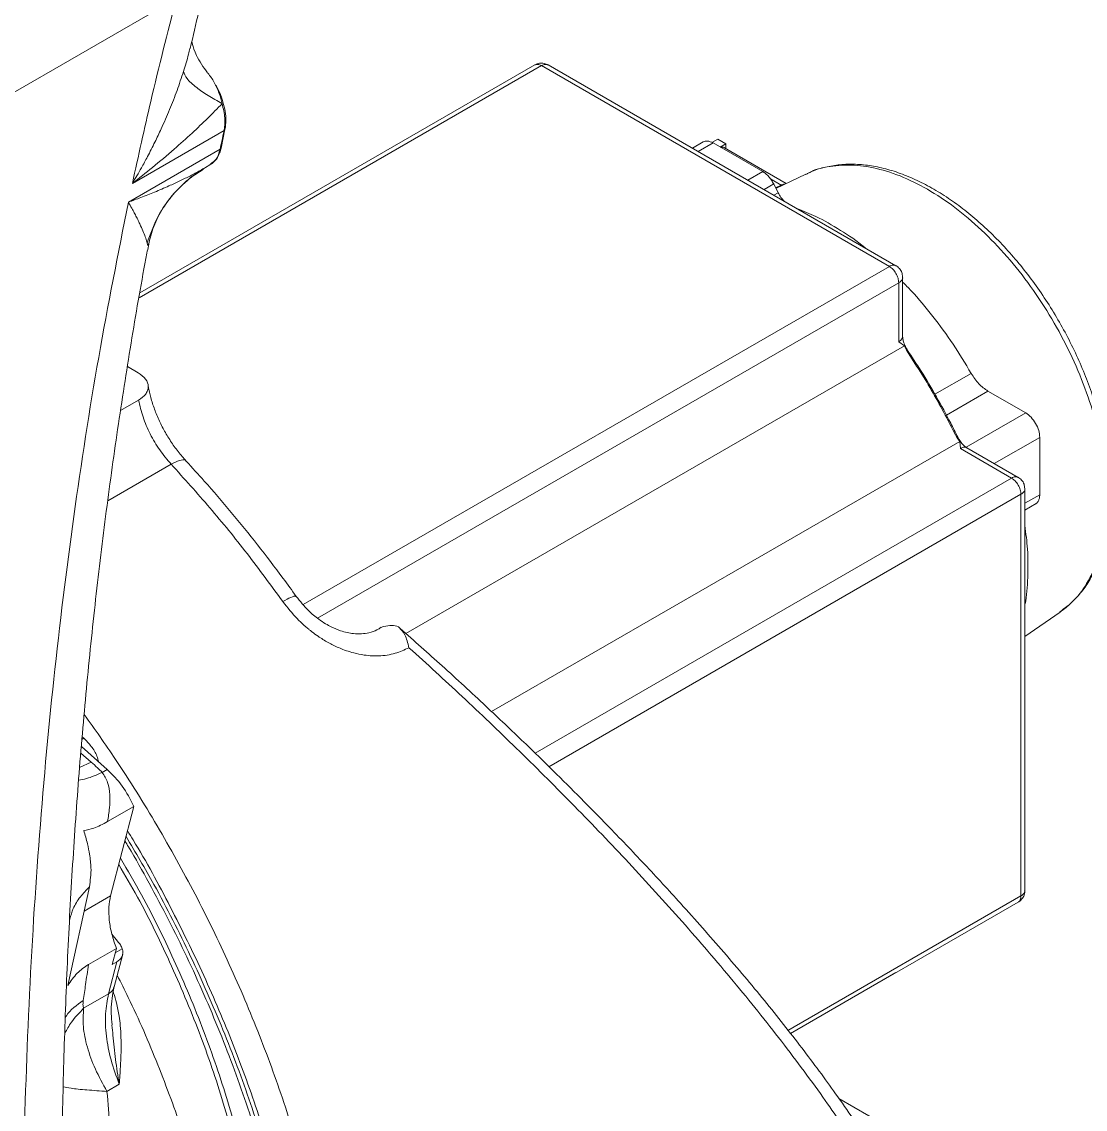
# Model space of a CAD drawing. Header units: millimetres. Extents: x 169 to 14583, y -399 to 10804.
# Drawn here: x 3629.6 to 3789.6, y 8742 to 8905.7 of the extents above; entities that cross this region are included whole.
import ezdxf

# ---------------------------------------------------------------- set-up
doc = ezdxf.new("R2010")
doc.units = ezdxf.units.MM
doc.header["$LTSCALE"] = 35

msp = doc.modelspace()

# ---------------------------------------------------------------- linework, layer by layer
at = {"color": 7, "linetype": 'Continuous', "lineweight": 18}
for p, q in [((3652.81, 8909.134), (3613.212, 8886.275)), ((3647.214, 8864.111), (3707.757, 8899.062)), ((3706.757, 8899.161), (3647.346, 8864.864)), ((3707.757, 8899.062), (3760.083, 8868.855)), ((3761.083, 8868.954), (3708.757, 8899.161)), ((3646.213, 8881.338), (3660.002, 8889.298)), ((3659.547, 8886.658), (3660.145, 8889.481)), ((3732.066, 8887.574), (3730.447, 8886.639)), ((3731.326, 8886.132), (3733.566, 8887.425)), ((3733.392, 8887.486), (3734.273, 8887.994)), ((3733.566, 8887.425), (3741.039, 8883.111)), ((3735.475, 8887.3), (3734.273, 8887.994)), ((3659.403, 8886.475), (3645.615, 8878.515)), ((3735.475, 8887.3), (3734.629, 8886.812)), ((3744.581, 8881.332), (3735.273, 8886.705)), ((3735.475, 8886.589), (3735.475, 8887.3)), ((3657.228, 8883.745), (3657.874, 8884.118)), ((3658.115, 8884.377), (3657.855, 8884.145)), ((3655.07, 8882.277), (3656.846, 8883.419)), ((3738.799, 8881.818), (3741.039, 8883.111)), ((3747.504, 8882.715), (3743.017, 8880.592)), ((3741.235, 8880.412), (3742.688, 8881.251)), ((3743.822, 8881.094), (3742.189, 8882.037)), ((3742.688, 8881.251), (3743.346, 8879.932)), ((3743.822, 8881.094), (3742.972, 8880.681)), ((3742.707, 8879.562), (3743.346, 8879.932)), ((3760.083, 8868.855), (3671.93, 8817.965)), ((3761.497, 8866.405), (3674.063, 8815.931)), ((3761.497, 8866.405), (3761.497, 8857.507)), ((3762.083, 8858.324), (3762.083, 8867.275)), ((3687.368, 8813.605), (3762.362, 8856.898)), ((3761.497, 8857.507), (3762.362, 8856.898)), ((3762.362, 8856.898), (3762.65, 8856.226)), ((3647.093, 8852.859), (3645.473, 8853.794)), ((3766.943, 8849.611), (3772.391, 8852.756)), ((3768.659, 8846.479), (3774.908, 8850.086)), ((3774.908, 8850.086), (3780.589, 8846.807)), ((3644.438, 8847.172), (3647.155, 8848.741)), ((3771.639, 8841.64), (3780.589, 8846.807)), ((3700.256, 8801.867), (3770.666, 8842.514)), ((3770.229, 8843.099), (3770.666, 8842.514)), ((3770.666, 8842.514), (3770.762, 8841.46)), ((3775.873, 8839.186), (3782.71, 8843.133)), ((3782.71, 8843.133), (3782.71, 8834.503)), ((3770.762, 8841.46), (3778.468, 8837.012)), ((3779.468, 8837.111), (3771.762, 8841.559)), ((3642.514, 8833.588), (3652.049, 8839.092)), ((3706.782, 8795.628), (3778.468, 8837.012)), ((3780.468, 8774.954), (3780.468, 8835.378)), ((3708.885, 8793.577), (3779.882, 8834.562)), ((3779.882, 8834.562), (3779.882, 8774.138)), ((3780.468, 8833.209), (3782.71, 8834.503)), ((3780.468, 8832.199), (3782.165, 8833.178)), ((3780.582, 8832.279), (3780.468, 8832.089)), ((3780.468, 8813.176), (3785.773, 8816.846)), ((3638.916, 8797.87), (3638.645, 8797.714)), ((3638.916, 8797.87), (3638.676, 8798.081)), ((3638.55, 8796.602), (3642.439, 8793.18)), ((3638.281, 8793.445), (3640.02, 8794.278)), ((3638.468, 8795.644), (3640.02, 8794.278)), ((3641.671, 8792.736), (3642.439, 8793.18)), ((3642.479, 8785.324), (3646.454, 8787.619)), ((3646.454, 8787.619), (3642.939, 8774.168)), ((3639.739, 8775.5), (3636.502, 8760.663)), ((3638.945, 8771.863), (3642.939, 8774.168)), ((3779.882, 8774.138), (3744.831, 8753.904)), ((3745.198, 8753.439), (3779.468, 8773.222)), ((3636.785, 8770.616), (3636.806, 8770.627)), ((3643.974, 8767.329), (3643.13, 8768.37)), ((3639.598, 8763.815), (3643.814, 8766.248)), ((3643.814, 8766.248), (3643.181, 8763.826)), ((3643.474, 8760.443), (3644.763, 8765.375)), ((3644.699, 8766.198), (3643.641, 8765.587)), ((3643.888, 8764.234), (3642.623, 8759.396)), ((3643.181, 8763.826), (3643.888, 8764.234)), ((3745.2, 8753.437), (3761.083, 8762.606)), ((3638.886, 8757.238), (3642.623, 8759.396)), ((3642.395, 8744.737), (3644.238, 8745.801)), ((3858.142, 8682.678), (3752.501, 8743.663))]:
    msp.add_line(p, q, dxfattribs=at)
for points, knots in [([(3654.916, 8901.644), (3655.343, 8903.49), (3656.473, 8908.368), (3657.711, 8913.146), (3658.481, 8916.116)], [0, 0, 0, 0, 0.3783146, 1, 1, 1, 1]), ([(3652.81, 8909.134), (3651.506, 8904.008), (3649.176, 8894.855), (3647.118, 8885.468), (3646.213, 8881.338)], [0, 0, 0, 0, 0.559998, 1, 1, 1, 1]), ([(3657.539, 8897.952), (3656.896, 8898.837), (3655.766, 8900.394), (3655.245, 8902.402), (3655.184, 8902.558), (3655.159, 8902.623)], [0, 0, 0, 0, 0.43298351, 0.76141342, 1, 1, 1, 1]), ([(3654.864, 8901.656), (3654.799, 8901.359), (3654.546, 8900.198), (3654.177, 8899.041), (3653.903, 8898.179)], [0, 0, 0, 0, 0.2553167, 1, 1, 1, 1]), ([(3707.757, 8899.062), (3707.57, 8899.148), (3707.195, 8899.319), (3706.903, 8899.214), (3706.757, 8899.161)], [0, 0, 0, 0, 0.5000447, 1, 1, 1, 1]), ([(3708.777, 8899.149), (3708.572, 8899.245), (3708.153, 8899.442), (3707.435, 8899.466), (3707.016, 8899.271), (3706.812, 8899.175)], [0, 0, 0, 0, 0.328314, 0.6721308, 1, 1, 1, 1]), ([(3708.757, 8899.161), (3708.611, 8899.214), (3708.319, 8899.319), (3707.944, 8899.148), (3707.757, 8899.062)], [0, 0, 0, 0, 0.4999499, 1, 1, 1, 1]), ([(3653.903, 8898.179), (3653.588, 8897.224), (3652.948, 8895.285), (3651.817, 8892.403), (3650.691, 8889.82), (3649.569, 8887.465), (3648.572, 8885.513), (3647.448, 8883.436), (3646.668, 8882.112), (3646.213, 8881.338)], [0, 0, 0, 0, 0.1600219, 0.3248288, 0.4960377, 0.6141203, 0.7475662, 0.8526363, 1, 1, 1, 1]), ([(3653.903, 8898.179), (3654.024, 8897.838), (3654.268, 8897.15), (3655.667, 8895.882), (3657.496, 8894.594), (3658.981, 8893.75), (3659.716, 8893.332)], [0, 0, 0, 0, 0.278144, 0.5611887, 0.7827827, 1, 1, 1, 1]), ([(3658.509, 8896.521), (3658.508, 8896.522), (3658.266, 8897.044), (3657.912, 8897.486), (3657.558, 8897.928)], [0, 0, 0, 0, 0.00175329, 1, 1, 1, 1]), ([(3659.716, 8893.332), (3659.586, 8893.856), (3659.314, 8894.954), (3658.786, 8895.982), (3658.509, 8896.521)], [0, 0, 0, 0, 0.4762577, 1, 1, 1, 1]), ([(3660.145, 8889.481), (3660.183, 8889.695), (3660.293, 8890.31), (3660.292, 8891.44), (3660.074, 8892.863), (3659.625, 8894.325), (3659.097, 8895.569), (3658.663, 8896.269), (3658.509, 8896.517)], [0, 0, 0, 0, 0.1047493, 0.3012221, 0.4982932, 0.6951256, 0.8916239, 1, 1, 1, 1]), ([(3646.213, 8881.338), (3647.227, 8882.137), (3649.367, 8883.821), (3652.355, 8886.351), (3655.12, 8888.828), (3657.532, 8891.107), (3659.001, 8892.604), (3659.716, 8893.332)], [0, 0, 0, 0, 0.2110719, 0.4452486, 0.6456005, 0.8275162, 1, 1, 1, 1]), ([(3660.002, 8889.298), (3659.889, 8888.772), (3659.688, 8887.832), (3659.491, 8886.89), (3659.403, 8886.475)], [0, 0, 0, 0, 0.56, 1, 1, 1, 1]), ([(3660.002, 8889.298), (3660.046, 8889.329), (3660.112, 8889.374), (3660.126, 8889.44), (3660.131, 8889.463)], [0, 0, 0, 0, 0.6666667, 1, 1, 1, 1]), ([(3732.066, 8887.574), (3732.286, 8887.652), (3732.724, 8887.809), (3733.285, 8887.553), (3733.566, 8887.425)], [0, 0, 0, 0, 0.49954624, 1, 1, 1, 1]), ([(3659.403, 8886.475), (3659.247, 8885.924), (3658.988, 8885.015), (3658.362, 8884.558), (3658.115, 8884.377)], [0, 0, 0, 0, 0.6056364, 1, 1, 1, 1]), ([(3658.192, 8884.338), (3658.425, 8884.548), (3658.901, 8884.978), (3659.327, 8885.802), (3659.484, 8886.412), (3659.547, 8886.658)], [0, 0, 0, 0, 0.3615711, 0.7419007, 1, 1, 1, 1]), ([(3659.539, 8886.66), (3659.533, 8886.631), (3659.519, 8886.556), (3659.447, 8886.506), (3659.403, 8886.475)], [0, 0, 0, 0, 0.3995668, 1, 1, 1, 1]), ([(3734.708, 8886.766), (3734.793, 8886.779), (3734.991, 8886.809), (3735.183, 8886.776), (3735.264, 8886.706), (3735.27, 8886.701)], [0, 0, 0, 0, 0.41236935, 0.95622388, 1, 1, 1, 1]), ([(3657.868, 8884.156), (3657.974, 8884.193), (3658.095, 8884.235), (3658.182, 8884.327), (3658.192, 8884.338)], [0, 0, 0, 0, 0.8793465, 1, 1, 1, 1]), ([(3747.529, 8882.674), (3747.644, 8882.748), (3748.705, 8883.431), (3751.128, 8883.979), (3754.732, 8884.23), (3758.641, 8883.584), (3762.707, 8882.155), (3766.85, 8879.95), (3770.968, 8877.028), (3774.966, 8873.455), (3778.749, 8869.315), (3782.23, 8864.706), (3785.325, 8859.736), (3787.964, 8854.521), (3790.084, 8849.184), (3791.634, 8843.85), (3792.58, 8838.644), (3792.898, 8833.687), (3792.58, 8829.099), (3791.639, 8824.979), (3790.078, 8821.451), (3788.128, 8818.675), (3786.478, 8817.452), (3785.737, 8816.902)], [0, 0, 0, 0, 0.0060986, 0.0562539, 0.1064092, 0.1565645, 0.2067198, 0.2568751, 0.3070304, 0.3571857, 0.407341, 0.4574963, 0.5076515, 0.5578068, 0.6079621, 0.6581174, 0.7082727, 0.758428, 0.8085833, 0.8587386, 0.9088939, 0.9590492, 1, 1, 1, 1]), ([(3787.931, 8818.734), (3788.187, 8818.989), (3788.952, 8819.751), (3790.013, 8821.28), (3791.117, 8823.291), (3791.999, 8825.533), (3792.665, 8827.974), (3793.102, 8830.597), (3793.308, 8833.378), (3793.281, 8836.291), (3793.023, 8839.309), (3792.537, 8842.407), (3791.829, 8845.558), (3790.906, 8848.736), (3789.777, 8851.918), (3788.452, 8855.076), (3786.941, 8858.185), (3785.258, 8861.222), (3783.416, 8864.161), (3781.43, 8866.979), (3779.316, 8869.652), (3777.089, 8872.159), (3774.767, 8874.48), (3772.368, 8876.594), (3769.909, 8878.485), (3767.409, 8880.135), (3764.886, 8881.528), (3762.359, 8882.65), (3759.85, 8883.488), (3757.381, 8884.032), (3754.977, 8884.271), (3752.659, 8884.212), (3750.469, 8883.823), (3748.932, 8883.392), (3748.178, 8883.008), (3748.061, 8882.948)], [0, 0, 0, 0, 0.0153314, 0.0457615, 0.0764974, 0.1075741, 0.1389542, 0.1705585, 0.2022996, 0.2341048, 0.2659188, 0.2977121, 0.3294749, 0.3612055, 0.3929073, 0.4245861, 0.4562491, 0.4879042, 0.5195597, 0.551222, 0.5828988, 0.6145986, 0.6463297, 0.6780998, 0.7099151, 0.7417786, 0.7736874, 0.8056282, 0.8375586, 0.8694147, 0.9011081, 0.9325368, 0.9636167, 0.9943236, 1, 1, 1, 1]), ([(3657.225, 8883.75), (3656.951, 8883.592), (3656.209, 8883.161), (3654.917, 8882.481), (3653.357, 8881.707), (3651.562, 8880.877), (3649.612, 8880.041), (3647.575, 8879.23), (3646.243, 8878.744), (3645.615, 8878.515)], [0, 0, 0, 0, 0.0777615, 0.2111626, 0.353453, 0.4952658, 0.6789813, 0.8485308, 1, 1, 1, 1]), ([(3648.432, 8872.355), (3648.91, 8873.702), (3649.875, 8876.422), (3652.235, 8879.703), (3654.886, 8882.292), (3656.8, 8883.468), (3657.749, 8884.05)], [0, 0, 0, 0, 0.27764233, 0.56057143, 0.78235791, 1, 1, 1, 1]), ([(3648.636, 8872.101), (3648.856, 8873.01), (3649.296, 8874.832), (3650.774, 8877.661), (3652.779, 8880.337), (3654.557, 8881.824), (3655.439, 8882.562)], [0, 0, 0, 0, 0.2506784, 0.5023445, 0.7529471, 1, 1, 1, 1]), ([(3741.039, 8883.111), (3741.195, 8883.01), (3741.51, 8882.805), (3741.957, 8882.356), (3742.368, 8881.838), (3742.582, 8881.446), (3742.688, 8881.251)], [0, 0, 0, 0, 0.2479279, 0.4991174, 0.7510504, 1, 1, 1, 1]), ([(3743.927, 8881.138), (3743.908, 8881.13), (3743.874, 8881.116), (3743.838, 8881.101), (3743.822, 8881.094)], [0, 0, 0, 0, 0.5589352, 1, 1, 1, 1]), ([(3744.332, 8881.214), (3744.277, 8881.215), (3744.135, 8881.216), (3744.006, 8881.168), (3743.927, 8881.138)], [0, 0, 0, 0, 0.3867247, 1, 1, 1, 1]), ([(3743.346, 8879.932), (3743.477, 8879.694), (3743.733, 8879.228), (3744.077, 8878.856), (3744.246, 8878.674)], [0, 0, 0, 0, 0.5102037, 1, 1, 1, 1]), ([(3645.615, 8878.515), (3645.79, 8878.207), (3646.102, 8877.66), (3646.502, 8876.916), (3646.854, 8876.24), (3647.173, 8875.595), (3647.542, 8874.809), (3647.908, 8873.958), (3648.241, 8873.069), (3648.369, 8872.591), (3648.432, 8872.355)], [0, 0, 0, 0, 0.1213043, 0.2154981, 0.3076621, 0.4107362, 0.5039542, 0.6751859, 0.8399824, 1, 1, 1, 1]), ([(3746.189, 8877.552), (3747.139, 8877.182), (3749.302, 8876.338), (3752.722, 8874.316), (3755.222, 8872.688), (3756.447, 8871.639), (3756.479, 8871.611)], [0, 0, 0, 0, 0.27858736, 0.63444144, 0.99024352, 1, 1, 1, 1]), ([(3635.584, 8728.728), (3635.59, 8730.816), (3635.607, 8737.688), (3635.869, 8749.199), (3636.363, 8763.261), (3637.088, 8777.168), (3638.028, 8790.927), (3639.187, 8804.53), (3640.561, 8817.974), (3642.154, 8831.253), (3643.957, 8844.37), (3645.994, 8857.298), (3647.571, 8866.574), (3648.532, 8871.484), (3648.673, 8872.203)], [0, 0, 0, 0, 0.0411535, 0.1354235, 0.2296893, 0.323952, 0.418213, 0.5124734, 0.6067346, 0.7009983, 0.7952665, 0.8895414, 0.9838256, 1, 1, 1, 1]), ([(3648.432, 8872.355), (3648.487, 8872.16), (3648.574, 8871.859), (3648.625, 8872.141), (3648.643, 8872.24)], [0, 0, 0, 0, 0.6477874, 1, 1, 1, 1]), ([(3760.083, 8868.855), (3760.27, 8868.941), (3760.645, 8869.112), (3760.937, 8869.007), (3761.083, 8868.954)], [0, 0, 0, 0, 0.500116, 1, 1, 1, 1]), ([(3762.068, 8867.276), (3762.048, 8867.501), (3762.008, 8867.962), (3761.628, 8868.571), (3761.248, 8868.836), (3761.062, 8868.966)], [0, 0, 0, 0, 0.3278791, 0.6716924, 1, 1, 1, 1]), ([(3761.497, 8866.406), (3761.6, 8866.469), (3761.78, 8866.579), (3762.002, 8866.847), (3762.129, 8867.097), (3762.072, 8867.258), (3762.065, 8867.276)], [0, 0, 0, 0, 0.27961463, 0.48802509, 0.94280147, 1, 1, 1, 1]), ([(3762.083, 8866.49), (3762.517, 8866.059), (3764.107, 8864.483), (3766.663, 8861.357), (3769.72, 8857.217), (3771.502, 8854.241), (3772.391, 8852.756)], [0, 0, 0, 0, 0.111426, 0.4079763, 0.7045375, 1, 1, 1, 1]), ([(3762.821, 8856.251), (3762.747, 8856.367), (3762.527, 8856.713), (3762.261, 8857.313), (3762.102, 8857.929), (3762.089, 8858.203), (3762.083, 8858.324)], [0, 0, 0, 0, 0.1640063, 0.4860919, 0.7734827, 1, 1, 1, 1]), ([(3770.375, 8843.154), (3770.025, 8843.861), (3769.009, 8845.908), (3767.194, 8849.242), (3765.006, 8852.935), (3763.477, 8855.255), (3762.771, 8856.325)], [0, 0, 0, 0, 0.1559149, 0.4514086, 0.7469369, 1, 1, 1, 1]), ([(3762.808, 8856.242), (3762.806, 8856.251), (3762.798, 8856.277), (3762.708, 8856.246), (3762.65, 8856.226)], [0, 0, 0, 0, 0.3622015, 1, 1, 1, 1]), ([(3647.093, 8852.859), (3647.512, 8852.554), (3648.349, 8851.947), (3648.665, 8850.95), (3648.524, 8850.166), (3648.137, 8849.443), (3647.539, 8849.015), (3647.155, 8848.741)], [0, 0, 0, 0, 0.2532309, 0.5056572, 0.6422789, 0.770244, 1, 1, 1, 1]), ([(3772.391, 8852.756), (3772.758, 8852.197), (3773.492, 8851.079), (3774.436, 8850.417), (3774.908, 8850.086)], [0, 0, 0, 0, 0.4997587, 1, 1, 1, 1]), ([(3654.307, 8839.559), (3654.097, 8839.793), (3653.476, 8840.481), (3652.492, 8841.756), (3651.416, 8843.4), (3650.472, 8845.139), (3649.685, 8846.919), (3649.084, 8848.68), (3648.731, 8850.061), (3648.62, 8850.807), (3648.587, 8851.025)], [0, 0, 0, 0, 0.0738991, 0.2179773, 0.3629297, 0.5083752, 0.6536529, 0.7980353, 0.940954, 1, 1, 1, 1]), ([(3780.589, 8846.807), (3780.866, 8846.609), (3781.422, 8846.213), (3782.125, 8845.245), (3782.612, 8844.151), (3782.678, 8843.472), (3782.71, 8843.133)], [0, 0, 0, 0, 0.24998, 0.4999797, 0.7497887, 1, 1, 1, 1]), ([(3770.322, 8843.228), (3770.328, 8843.221), (3770.346, 8843.201), (3770.275, 8843.139), (3770.229, 8843.099)], [0, 0, 0, 0, 0.36154305, 1, 1, 1, 1]), ([(3771.762, 8841.559), (3771.692, 8841.602), (3771.504, 8841.72), (3771.113, 8842.07), (3770.675, 8842.608), (3770.445, 8843.034), (3770.336, 8843.235)], [0, 0, 0, 0, 0.1597583, 0.4316105, 0.7307178, 1, 1, 1, 1]), ([(3771.744, 8841.532), (3771.718, 8841.559), (3771.598, 8841.683), (3771.243, 8841.673), (3770.922, 8841.531), (3770.762, 8841.46)], [0, 0, 0, 0, 0.1188153, 0.5594077, 1, 1, 1, 1]), ([(3652.049, 8839.092), (3652.483, 8839.308), (3653.351, 8839.741), (3654.103, 8839.82), (3654.214, 8839.567), (3654.242, 8839.502)], [0, 0, 0, 0, 0.4266169, 0.8532338, 1, 1, 1, 1]), ([(3670.866, 8819.196), (3670.21, 8820.105), (3668.311, 8822.736), (3665.071, 8826.981), (3661.113, 8831.868), (3657.514, 8836.055), (3655.217, 8838.566), (3654.307, 8839.559)], [0, 0, 0, 0, 0.12619278, 0.3651646, 0.60420556, 0.8433177, 1, 1, 1, 1]), ([(3779.467, 8837.111), (3779.321, 8837.163), (3779.029, 8837.269), (3778.655, 8837.097), (3778.468, 8837.012)], [0, 0, 0, 0, 0.4998656, 1, 1, 1, 1]), ([(3780.453, 8835.433), (3780.433, 8835.658), (3780.392, 8836.119), (3780.012, 8836.729), (3779.632, 8836.994), (3779.446, 8837.123)], [0, 0, 0, 0, 0.3280378, 0.6717669, 1, 1, 1, 1]), ([(3780.449, 8835.432), (3780.456, 8835.414), (3780.518, 8835.25), (3780.356, 8834.918), (3780.04, 8834.681), (3779.882, 8834.562)], [0, 0, 0, 0, 0.0573285, 0.5286643, 1, 1, 1, 1]), ([(3782.71, 8834.503), (3782.7, 8834.329), (3782.68, 8833.977), (3782.514, 8833.557), (3782.271, 8833.222), (3782.039, 8833.109), (3781.923, 8833.053)], [0, 0, 0, 0, 0.2479279, 0.4991174, 0.7510504, 1, 1, 1, 1]), ([(3780.468, 8829.874), (3780.623, 8828.68), (3780.975, 8825.971), (3780.934, 8822.038), (3780.773, 8819.24), (3780.476, 8817.992), (3780.468, 8817.955)], [0, 0, 0, 0, 0.2796463, 0.6344371, 0.989176, 1, 1, 1, 1]), ([(3668.848, 8818.431), (3669.273, 8818.661), (3670.123, 8819.121), (3670.775, 8819.33), (3670.787, 8819.185), (3670.79, 8819.142)], [0, 0, 0, 0, 0.41403492, 0.82806984, 1, 1, 1, 1]), ([(3683.635, 8814.562), (3683.43, 8814.419), (3682.878, 8814.036), (3681.516, 8813.602), (3679.676, 8813.483), (3677.727, 8813.923), (3676.31, 8814.516), (3675.22, 8815.112), (3674.042, 8815.891), (3672.463, 8817.192), (3671.453, 8818.46), (3670.867, 8819.195)], [0, 0, 0, 0, 0.0609071, 0.1634722, 0.3407982, 0.4809316, 0.5819737, 0.643023, 0.7172688, 0.8361393, 1, 1, 1, 1]), ([(3668.848, 8818.431), (3669.547, 8817.534), (3670.407, 8816.431), (3671.614, 8815.25), (3672.18, 8814.734), (3672.622, 8814.36), (3672.902, 8814.133), (3673.015, 8814.044), (3673.072, 8813.998), (3673.084, 8813.989), (3673.128, 8813.954), (3673.479, 8813.68), (3674.064, 8813.254), (3674.892, 8812.713), (3675.647, 8812.268), (3676.434, 8811.854), (3677.249, 8811.475), (3677.919, 8811.207), (3678.678, 8810.937), (3679.673, 8810.636), (3680.971, 8810.375), (3682.225, 8810.258), (3683.8, 8810.253), (3685.727, 8810.519), (3687.147, 8811.171), (3687.825, 8811.483)], [0, 0, 0, 0, 0.1439502, 0.1769625, 0.2134337, 0.2410274, 0.2505349, 0.2592909, 0.2593529, 0.2598468, 0.2612239, 0.2664416, 0.3166838, 0.353734, 0.3940323, 0.4305948, 0.470313, 0.5131721, 0.5274449, 0.5793521, 0.6553619, 0.7123153, 0.7596061, 0.8851198, 1, 1, 1, 1]), ([(3785.722, 8816.83), (3786.233, 8817.186), (3786.981, 8817.707), (3787.608, 8818.389), (3787.807, 8818.605)], [0, 0, 0, 0, 0.6827961, 1, 1, 1, 1]), ([(3684.035, 8814.672), (3683.912, 8814.632), (3683.789, 8814.592), (3683.654, 8814.525), (3683.654, 8814.525)], [0, 0, 0, 0, 0.99947676, 1, 1, 1, 1]), ([(3686.225, 8814.645), (3685.889, 8814.736), (3685.159, 8814.936), (3684.429, 8814.764), (3684.035, 8814.672)], [0, 0, 0, 0, 0.4602285, 1, 1, 1, 1]), ([(3687.825, 8811.483), (3687.65, 8812.177), (3687.32, 8813.491), (3686.576, 8814.275), (3686.225, 8814.645)], [0, 0, 0, 0, 0.5283515, 1, 1, 1, 1]), ([(3686.58, 8814.234), (3686.529, 8814.301), (3686.417, 8814.447), (3686.292, 8814.576), (3686.225, 8814.645)], [0, 0, 0, 0, 0.4659629, 1, 1, 1, 1]), ([(3767.508, 8700.714), (3767.824, 8701.364), (3768.418, 8702.586), (3768.879, 8704.563), (3769.075, 8706.387), (3769.082, 8708.005), (3768.987, 8709.39), (3768.836, 8710.63), (3768.595, 8712.066), (3768.193, 8713.871), (3767.549, 8716.132), (3766.688, 8718.616), (3765.57, 8721.392), (3764.26, 8724.26), (3762.76, 8727.231), (3761.131, 8730.218), (3759.254, 8733.428), (3757.095, 8736.895), (3754.677, 8740.561), (3751.382, 8745.306), (3747.03, 8751.197), (3741.402, 8758.315), (3735.298, 8765.592), (3730.064, 8771.516), (3726, 8775.965), (3723.268, 8778.901), (3720.48, 8781.846), (3717.465, 8784.978), (3713.997, 8788.514), (3709.846, 8792.66), (3704.927, 8797.458), (3699.188, 8802.903), (3692.997, 8808.625), (3688.616, 8812.505), (3686.511, 8814.369)], [0, 0, 0, 0, 0.03346245, 0.06297218, 0.08853282, 0.110155, 0.12785224, 0.14260197, 0.15838094, 0.18245703, 0.20928509, 0.23868818, 0.26699276, 0.29991466, 0.32865679, 0.35728667, 0.38767731, 0.4197859, 0.45240191, 0.48497453, 0.54186114, 0.59821186, 0.65377865, 0.7083337, 0.72976468, 0.7509683, 0.77194467, 0.79309172, 0.81784503, 0.84699653, 0.88054595, 0.918493, 0.96083733, 1, 1, 1, 1]), ([(3687.825, 8811.483), (3690.506, 8809.043), (3696.028, 8804.015), (3704.177, 8796.219), (3712.416, 8788.02), (3719.157, 8780.991), (3724.478, 8775.234), (3728.462, 8770.806), (3732.372, 8766.335), (3736.19, 8761.831), (3739.898, 8757.311), (3743.476, 8752.786), (3746.904, 8748.273), (3750.944, 8742.712), (3755.294, 8736.289), (3759.563, 8729.27), (3763.002, 8722.764), (3765.579, 8716.82), (3767.275, 8711.48), (3768.037, 8706.81), (3767.927, 8702.787), (3767.03, 8700.751), (3766.582, 8699.734)], [0, 0, 0, 0, 0.0508455, 0.1047533, 0.1617221, 0.221751, 0.2529201, 0.2848545, 0.3175544, 0.3510199, 0.3852512, 0.4202486, 0.4560124, 0.4925431, 0.5561723, 0.6197397, 0.6832481, 0.7467004, 0.8100992, 0.8734473, 0.9367469, 1, 1, 1, 1]), ([(3656.021, 8635.292), (3657.271, 8636.279), (3660.316, 8638.684), (3664.47, 8643.517), (3668.53, 8649.595), (3671.895, 8656.48), (3674.565, 8664.076), (3676.511, 8672.331), (3677.719, 8681.176), (3678.179, 8690.54), (3677.887, 8700.346), (3676.845, 8710.516), (3675.063, 8720.967), (3672.553, 8731.614), (3669.338, 8742.37), (3665.442, 8753.15), (3660.897, 8763.863), (3655.744, 8774.429), (3650.005, 8784.742), (3644.415, 8793.802), (3640.556, 8799.207), (3638.962, 8801.439)], [0, 0, 0, 0, 0.0378536, 0.0922005, 0.1465474, 0.2008943, 0.2552412, 0.3095881, 0.3639351, 0.418282, 0.4726289, 0.5269758, 0.5813227, 0.6356696, 0.6900165, 0.7443634, 0.7987103, 0.8530572, 0.9074041, 0.9617511, 1, 1, 1, 1]), ([(3641.148, 8794.316), (3641.074, 8794.599), (3640.861, 8795.406), (3640.051, 8796.712), (3639.294, 8797.484), (3638.916, 8797.87)], [0, 0, 0, 0, 0.2130849, 0.6065424, 1, 1, 1, 1]), ([(3640.02, 8794.278), (3640.336, 8793.995), (3640.902, 8793.489), (3641.436, 8792.966), (3641.671, 8792.736)], [0, 0, 0, 0, 0.5599911, 1, 1, 1, 1]), ([(3638.122, 8791.576), (3638.514, 8791.633), (3639.594, 8791.791), (3640.863, 8792.368), (3641.671, 8792.736)], [0, 0, 0, 0, 0.3634591, 1, 1, 1, 1]), ([(3641.671, 8792.736), (3641.981, 8792.245), (3642.618, 8791.237), (3642.867, 8789.36), (3642.818, 8787.385), (3642.592, 8786.012), (3642.479, 8785.324)], [0, 0, 0, 0, 0.2363983, 0.4849581, 0.7419892, 1, 1, 1, 1]), ([(3642.439, 8793.18), (3643.233, 8792.387), (3644.82, 8790.801), (3645.91, 8788.68), (3646.454, 8787.619)], [0, 0, 0, 0, 0.49986886, 1, 1, 1, 1]), ([(3642.479, 8785.324), (3641.774, 8784.945), (3640.467, 8784.241), (3639.393, 8784.062), (3638.899, 8783.979)], [0, 0, 0, 0, 0.5391366, 1, 1, 1, 1]), ([(3624.125, 8628.083), (3624.603, 8628.064), (3627.685, 8627.939), (3633.008, 8628.749), (3639.987, 8630.559), (3646.414, 8633.507), (3652.264, 8637.451), (3657.48, 8642.38), (3662.015, 8648.238), (3665.822, 8654.984), (3668.871, 8662.546), (3671.135, 8670.854), (3672.585, 8679.84), (3673.216, 8689.413), (3673.022, 8699.488), (3671.997, 8709.974), (3670.159, 8720.771), (3667.523, 8731.781), (3664.106, 8742.903), (3659.953, 8754.038), (3655.075, 8765.067), (3650.187, 8774.806), (3646.69, 8780.69), (3645.269, 8783.082)], [0, 0, 0, 0, 0.0092254, 0.0595575, 0.1098901, 0.1602222, 0.2105543, 0.2608869, 0.311219, 0.3615511, 0.4118838, 0.4622159, 0.512548, 0.5628806, 0.6132127, 0.6635448, 0.7138774, 0.7642095, 0.8145417, 0.8648743, 0.9152064, 0.9655385, 1, 1, 1, 1]), ([(3632.15, 8627.747), (3634.399, 8628.211), (3638.898, 8629.139), (3645.089, 8631.712), (3650.81, 8635.126), (3655.973, 8639.443), (3660.55, 8644.601), (3664.502, 8650.563), (3667.794, 8657.286), (3670.401, 8664.709), (3672.305, 8672.774), (3673.483, 8681.417), (3673.933, 8690.567), (3673.649, 8700.148), (3672.629, 8710.085), (3670.888, 8720.296), (3668.437, 8730.699), (3665.294, 8741.21), (3661.485, 8751.74), (3657.056, 8762.217), (3651.979, 8772.511), (3648.092, 8779.771), (3645.769, 8783.468), (3645.487, 8783.917)], [0, 0, 0, 0, 0.0496612, 0.0993116, 0.1489713, 0.1986314, 0.2482824, 0.2979425, 0.3476027, 0.3972536, 0.4469138, 0.4965739, 0.5462249, 0.595885, 0.6455452, 0.6951961, 0.7448563, 0.7945164, 0.8441674, 0.8938276, 0.9434877, 0.9931387, 1, 1, 1, 1]), ([(3638.899, 8783.979), (3639.094, 8783.306), (3639.443, 8782.106), (3639.75, 8780.572), (3639.916, 8779.389), (3640.065, 8777.652), (3639.88, 8776.434), (3639.739, 8775.5)], [0, 0, 0, 0, 0.2213179, 0.3940191, 0.5122649, 0.6260161, 1, 1, 1, 1]), ([(3645.095, 8782.416), (3645.275, 8782.121), (3646.538, 8780.042), (3648.738, 8776.089), (3651.674, 8770.567), (3654.426, 8764.971), (3657.005, 8759.326), (3659.399, 8753.645), (3661.603, 8747.943), (3663.612, 8742.234), (3665.421, 8736.533), (3667.024, 8730.855), (3668.419, 8725.215), (3669.602, 8719.628), (3670.57, 8714.108), (3671.322, 8708.669), (3671.856, 8703.326), (3672.17, 8698.092), (3672.266, 8692.98), (3672.143, 8688.005), (3671.803, 8683.179), (3671.246, 8678.513), (3670.477, 8674.02), (3669.496, 8669.711), (3668.308, 8665.595), (3666.916, 8661.682), (3665.324, 8657.98), (3663.536, 8654.499), (3661.555, 8651.244), (3659.387, 8648.221), (3657.029, 8645.445), (3654.556, 8642.946), (3652.785, 8641.509), (3651.926, 8640.813)], [0, 0, 0, 0, 0.0055089, 0.0387184, 0.0719275, 0.1051347, 0.1383389, 0.171539, 0.2047337, 0.237922, 0.2711028, 0.3042749, 0.3374375, 0.3705895, 0.4037303, 0.4368594, 0.4699766, 0.5030822, 0.5361771, 0.5692631, 0.6023429, 0.6354207, 0.6685002, 0.701589, 0.7346968, 0.7678358, 0.8010213, 0.8342709, 0.8676041, 0.9010402, 0.9345959, 0.9682814, 1, 1, 1, 1]), ([(3661.79, 8679.966), (3662.392, 8681.492), (3663.955, 8685.456), (3665.477, 8692.799), (3666.436, 8701.762), (3666.428, 8711.359), (3665.5, 8721.422), (3663.653, 8731.838), (3660.908, 8742.471), (3657.312, 8753.194), (3652.869, 8763.849), (3648.56, 8772.785), (3645.493, 8777.979), (3644.413, 8779.807)], [0, 0, 0, 0, 0.061552, 0.1598882, 0.2582244, 0.3565607, 0.4548969, 0.5532331, 0.6515693, 0.7499056, 0.8482418, 0.946578, 1, 1, 1, 1]), ([(3661.974, 8682.459), (3662.262, 8683.209), (3663.488, 8686.403), (3664.758, 8692.881), (3665.733, 8701.781), (3665.72, 8711.337), (3664.798, 8721.351), (3662.959, 8731.717), (3660.227, 8742.299), (3656.649, 8752.972), (3652.224, 8763.574), (3648.046, 8772.261), (3645.116, 8777.23), (3644.162, 8778.848)], [0, 0, 0, 0, 0.0313544, 0.1334998, 0.2356452, 0.3377906, 0.439936, 0.5420814, 0.6442268, 0.7463722, 0.8485176, 0.950663, 1, 1, 1, 1]), ([(3636.806, 8770.627), (3636.955, 8771.174), (3637.277, 8772.358), (3638.309, 8774.004), (3639.269, 8775.008), (3639.739, 8775.5)], [0, 0, 0, 0, 0.3043265, 0.6591536, 1, 1, 1, 1]), ([(3779.476, 8773.259), (3779.55, 8773.293), (3779.741, 8773.38), (3779.985, 8773.625), (3780.215, 8773.93), (3780.37, 8774.279), (3780.465, 8774.62), (3780.446, 8774.839), (3780.438, 8774.93)], [0, 0, 0, 0, 0.1203765, 0.3096708, 0.4935929, 0.6771182, 0.8656936, 1, 1, 1, 1]), ([(3779.882, 8774.138), (3780.05, 8774.257), (3780.386, 8774.496), (3780.44, 8774.802), (3780.468, 8774.954)], [0, 0, 0, 0, 0.5000063, 1, 1, 1, 1]), ([(3642.939, 8774.168), (3642.829, 8773.607), (3642.608, 8772.478), (3642.701, 8770.492), (3643.059, 8768.395), (3643.563, 8766.962), (3643.814, 8766.248)], [0, 0, 0, 0, 0.2487255, 0.499896, 0.7511172, 1, 1, 1, 1]), ([(3779.467, 8773.222), (3779.468, 8773.222), (3779.62, 8773.252), (3779.809, 8773.553), (3779.858, 8773.943), (3779.882, 8774.138)], [0, 0, 0, 0, 0.0000894, 0.5000447, 1, 1, 1, 1]), ([(3643.974, 8767.329), (3644.133, 8767.149), (3644.458, 8766.781), (3644.617, 8766.395), (3644.699, 8766.198)], [0, 0, 0, 0, 0.4888164, 1, 1, 1, 1]), ([(3643.888, 8764.234), (3644.058, 8764.352), (3644.402, 8764.59), (3644.693, 8765.083), (3644.83, 8765.627), (3644.742, 8766.008), (3644.699, 8766.198)], [0, 0, 0, 0, 0.2481459, 0.5006167, 0.752409, 1, 1, 1, 1]), ([(3636.502, 8760.663), (3636.946, 8761.318), (3637.814, 8762.599), (3639.013, 8763.416), (3639.598, 8763.815)], [0, 0, 0, 0, 0.5120136, 1, 1, 1, 1]), ([(3639.598, 8763.815), (3639.46, 8762.809), (3639.214, 8761.014), (3638.946, 8759.204), (3638.828, 8758.408)], [0, 0, 0, 0, 0.5602247, 1, 1, 1, 1]), ([(3643.933, 8762.199), (3644.496, 8761.095), (3646.753, 8756.678), (3650.103, 8748.757), (3653.932, 8738.537), (3657.052, 8728.307), (3659.499, 8718.179), (3661.222, 8708.246), (3662.218, 8698.587), (3662.47, 8689.283), (3661.991, 8680.413), (3660.772, 8672.069), (3658.828, 8664.314), (3656.17, 8657.215), (3652.831, 8650.831), (3648.845, 8645.211), (3644.198, 8640.486), (3640.372, 8637.382), (3637.949, 8636.149), (3637.452, 8635.897)], [0, 0, 0, 0, 0.0213327, 0.0854076, 0.1494765, 0.2136958, 0.2779089, 0.341984, 0.4060528, 0.4702722, 0.5344853, 0.5985604, 0.6626292, 0.7268485, 0.7910617, 0.8551368, 0.9192056, 0.9834249, 1, 1, 1, 1]), ([(3642.623, 8759.396), (3642.922, 8759.602), (3643.341, 8759.892), (3643.391, 8760.331), (3643.406, 8760.458)], [0, 0, 0, 0, 0.7102692, 1, 1, 1, 1]), ([(3643.152, 8754.749), (3643.105, 8755.319), (3643.001, 8756.566), (3643.081, 8758.31), (3643.268, 8759.611), (3643.433, 8760.277), (3643.474, 8760.443)], [0, 0, 0, 0, 0.266099, 0.5813894, 0.8953801, 1, 1, 1, 1]), ([(3638.828, 8758.408), (3637.838, 8757.721), (3636.749, 8756.966), (3636.187, 8755.935), (3636.137, 8755.842)], [0, 0, 0, 0, 0.9099218, 1, 1, 1, 1]), ([(3638.886, 8757.238), (3638.839, 8757.423), (3638.752, 8757.759), (3638.805, 8758.206), (3638.828, 8758.408)], [0, 0, 0, 0, 0.5478676, 1, 1, 1, 1]), ([(3644.238, 8745.801), (3644.304, 8746.683), (3644.428, 8748.35), (3644.524, 8750.706), (3644.518, 8752.768), (3644.415, 8754.526), (3644.218, 8756.255), (3643.885, 8757.895), (3643.569, 8759.111), (3643.343, 8759.647), (3643.319, 8759.703)], [0, 0, 0, 0, 0.18997661, 0.35902227, 0.50635297, 0.63157895, 0.73517455, 0.8764455, 0.98701707, 1, 1, 1, 1]), ([(3636.051, 8753.456), (3636.358, 8754.028), (3637.098, 8755.405), (3638.226, 8756.561), (3638.886, 8757.238)], [0, 0, 0, 0, 0.4147054, 1, 1, 1, 1]), ([(3642.395, 8744.737), (3641.774, 8745.858), (3640.53, 8748.1), (3639.359, 8751.404), (3638.713, 8754.541), (3638.828, 8756.339), (3638.886, 8757.238)], [0, 0, 0, 0, 0.2496277, 0.4994402, 0.749535, 1, 1, 1, 1]), ([(3644.238, 8745.801), (3644.04, 8747.05), (3643.65, 8749.511), (3643.359, 8752.492), (3643.191, 8754.194), (3643.141, 8754.702)], [0, 0, 0, 0, 0.4196077, 0.8268045, 1, 1, 1, 1]), ([(3635.822, 8745.407), (3636.179, 8745.338), (3637.046, 8745.17), (3639.275, 8744.947), (3641.356, 8744.807), (3642.395, 8744.737)], [0, 0, 0, 0, 0.25944366, 0.6301944, 1, 1, 1, 1]), ([(3630.449, 8676.984), (3631.127, 8678.734), (3632.513, 8682.311), (3634.395, 8687.721), (3636.092, 8693.059), (3637.62, 8698.407), (3639.055, 8704.074), (3640.225, 8709.515), (3641.286, 8715.453), (3642.111, 8721.387), (3642.676, 8727.808), (3642.893, 8733.724), (3642.836, 8739.31), (3642.54, 8742.956), (3642.395, 8744.737)], [0, 0, 0, 0, 0.0816579, 0.1668632, 0.2484183, 0.3241886, 0.4074108, 0.500928, 0.564349, 0.6677018, 0.7592137, 0.842244, 0.9229356, 1, 1, 1, 1])]:
    msp.add_open_spline(points, degree=3, knots=knots, dxfattribs=at)
for points in [[(3659.716, 8893.332), (3659.891, 8892.599), (3660.241, 8891.133), (3660.081, 8889.91), (3660.002, 8889.298)], [(3645.615, 8878.515), (3644.073, 8870.77), (3640.99, 8855.278), (3637.289, 8831.305), (3634.27, 8806.826), (3632.003, 8781.81), (3630.467, 8756.301), (3629.689, 8730.313), (3629.598, 8703.909), (3630.165, 8685.959), (3630.449, 8676.984)], [(3761.497, 8866.405), (3761.476, 8866.632), (3761.433, 8867.084), (3761.106, 8867.813), (3760.639, 8868.46), (3760.268, 8868.723), (3760.083, 8868.855)], [(3762.083, 8858.324), (3762.056, 8858.171), (3762.001, 8857.865), (3761.665, 8857.627), (3761.497, 8857.507)], [(3762.65, 8856.226), (3764.026, 8854.103), (3766.777, 8849.858), (3769.078, 8845.352), (3770.229, 8843.099)], [(3647.155, 8848.741), (3647.345, 8847.895), (3647.726, 8846.202), (3648.843, 8843.629), (3650.276, 8841.174), (3651.458, 8839.786), (3652.049, 8839.092)], [(3652.049, 8839.092), (3654, 8836.929), (3657.904, 8832.604), (3663.522, 8825.695), (3667.073, 8820.853), (3668.848, 8818.431)], [(3779.882, 8834.562), (3779.861, 8834.788), (3779.818, 8835.241), (3779.491, 8835.969), (3779.024, 8836.617), (3778.653, 8836.88), (3778.468, 8837.012)], [(3642.623, 8759.396), (3642.436, 8758.428), (3642.06, 8756.491), (3642.23, 8753.088), (3642.893, 8749.483), (3643.79, 8747.028), (3644.238, 8745.801)]]:
    msp.add_open_spline(points, degree=3, dxfattribs=at)

doc.saveas('drawing.dxf')
